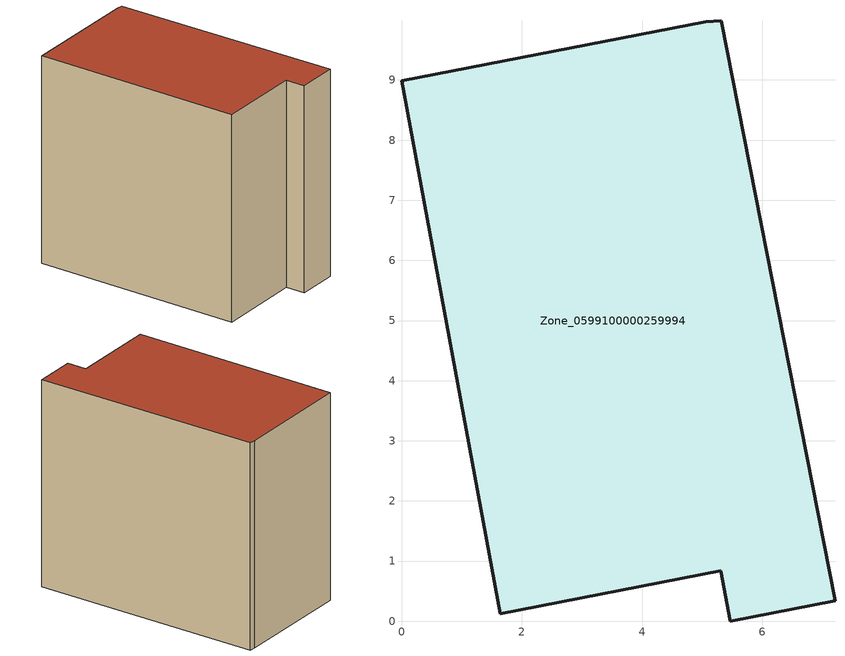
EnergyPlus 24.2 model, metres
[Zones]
Zone_0599100000259994
 floor ground (C_G): 5.06,9.97 5.32,9.98 7.21,0.34 5.47,0 5.31,0.84 1.64,0.12 0,8.99 z0
 wall outside (C_F): 1.64,0.12 5.31,0.84 5.47,0 7.21,0.34 5.32,9.98 5.06,9.97 0,8.99 1.64,0.12 z0:8.94
 roof outside (C_R): 7.21,0.34 5.32,9.98 5.06,9.97 0,8.99 1.64,0.12 5.31,0.84 5.47,0 z8.94
[BUILDING]
Pand.0599100000259994: North Axis=0; Terrain=City; Loads Convergence Tolerance Value=0.04; Temperature Convergence Tolerance Value=0.4; Solar Distribution=FullExterior; Maximum Number of Warmup Days=25; Minimum Number of Warmup Days=1
[Site:Location]
Rotterdam.The.Hague.AP_ZH_NLD Design_Conditions: Latitude=51.96; Longitude=4.45; Time Zone=1; Elevation=-4.5
[SITE:GROUNDTEMPERATURE:BUILDINGSURFACE]
18, 18, 18, 18, 18, 18, 18, 18, 18, 18, 18, 18
[MATERIAL] Thermal Absorptance=0.9; Solar Absorptance=0.7; Visible Absorptance=0.7
Name | Roughness | Thickness | Conductivity | Density | Specific Heat
G.TI.1975-1991 | MediumSmooth | 0.15 | 0.288461 | 540 | 1210
F.TI.1975-1991 | Rough | 0.3 | 0.230769 | 1920 | 840
R.TI.1975-1991 | MediumRough | 0.2 | 0.153846 | 1500 | 1000
[CONSTRUCTION]
C_G: G.TI.1975-1991
C_F: F.TI.1975-1991
C_R: R.TI.1975-1991
[ZONE]
Zone_0599100000259994: Type=1; Multiplier=1; Ceiling Height=Autocalculate; Volume=Autocalculate; Floor Area=autocalculate; Part of Total Floor Area=Yes
[ZONEINFILTRATION:DESIGNFLOWRATE]
Infil_Zone_0599100000259994: Zone or ZoneList or Space or SpaceList=Zone_0599100000259994; Schedule=AlwaysOn; Design Flow Rate Calculation Method=Flow/Area; Flow Rate per Floor Area=0.003; Constant Term Coefficient=1; Temperature Term Coefficient=0; Velocity Term Coefficient=0; Velocity Squared Term Coefficient=0
[HVACTEMPLATE:ZONE:IDEALLOADSAIRSYSTEM]
Zone_0599100000259994: Maximum Heating Supply Air Temperature=50; Minimum Cooling Supply Air Temperature=13; Maximum Heating Supply Air Humidity Ratio=0.0156; Minimum Cooling Supply Air Humidity Ratio=0.0077; Heating Limit=NoLimit; Cooling Limit=NoLimit; Dehumidification Control Type=ConstantSensibleHeatRatio; Cooling Sensible Heat Ratio=0.7; Dehumidification Setpoint=60; Humidification Control Type=None; Humidification Setpoint=30; Outdoor Air Method=None; Outdoor Air Flow Rate per Person=0.00944; Outdoor Air Flow Rate per Zone Floor Area=0; Outdoor Air Flow Rate per Zone=0; Demand Controlled Ventilation Type=None; Outdoor Air Economizer Type=NoEconomizer; Heat Recovery Type=None; Sensible Heat Recovery Effectiveness=0.7; Latent Heat Recovery Effectiveness=0.65
[ZONECONTROL:THERMOSTAT]
ThermostatControl_Zone_0599100000259994: Zone or ZoneList=Zone_0599100000259994; Control Type Schedule=DualSetpointControlType; Control 1=Thermostat_Zone_0599100000259994; Temperature Difference Between Cutout And Setpoint=0
[THERMOSTATSETPOINT:DUALSETPOINT]
Thermostat_Zone_0599100000259994: Heating Setpoint Temperature Schedule=HeatingSetpoint_Zone_0599100000259994; Cooling Setpoint Temperature Schedule=CoolingSetpoint_Zone_0599100000259994
[SCHEDULE:COMPACT]
HeatingSetpoint_Zone_0599100000259994: Through: 12/31, For: AllDays, Until: 24:00, 21
CoolingSetpoint_Zone_0599100000259994: Through: 12/31, For: AllDays, Until: 24:00, 24
DualSetpointControlType: Through: 12/31, For: AllDays, Until: 24:00, 4
AlwaysOn: Through: 12/31, For: AllDays, Until: 24:00, 1
